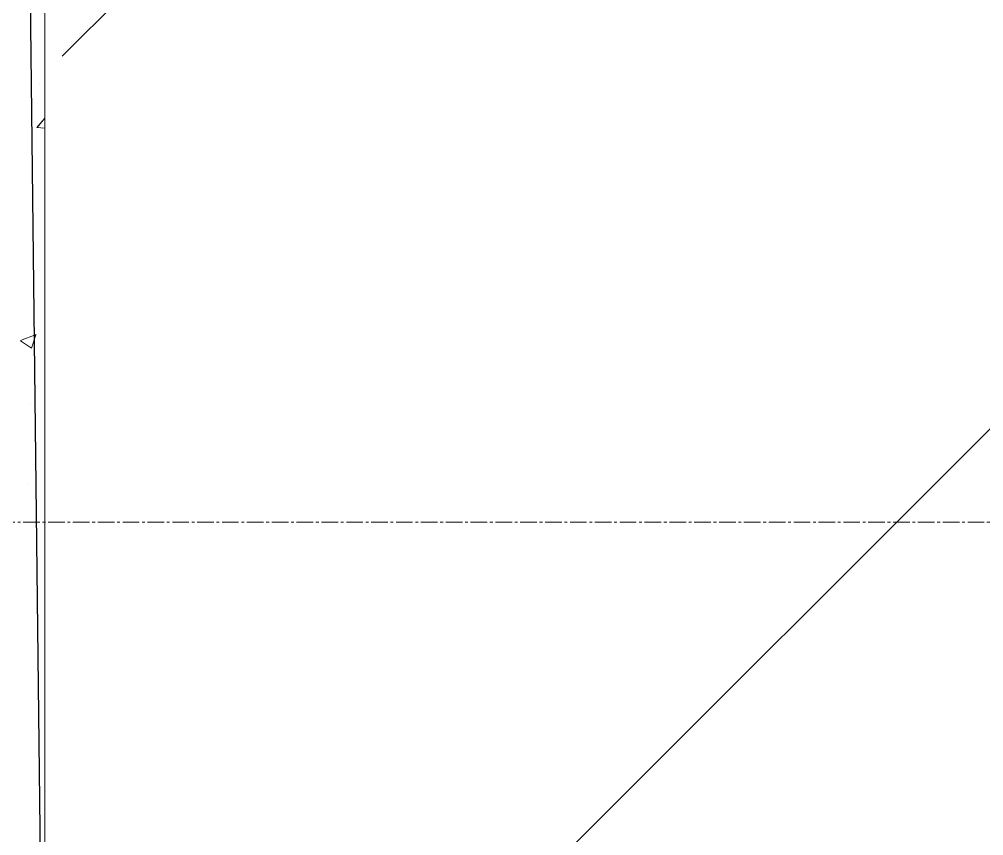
# Model space of a CAD drawing. Header units: millimetres. Extents: x 470010 to 1231400, y -134005 to 421770.
# Drawn here: x 806593 to 807702, y 147852 to 148792 of the extents above; entities that cross this region are included whole.
import ezdxf
from ezdxf.enums import TextEntityAlignment as Align

# ---------------------------------------------------------------- set-up
doc = ezdxf.new("R2010")
doc.units = ezdxf.units.MM
doc.linetypes.add('CENTER2', pattern=[28.575, 19.05, -3.175, 3.175, -3.175])
doc.layers.get('Defpoints').update_dxf_attribs({"color": 140})
doc.layers.add('АР_Стены ПЕНОблок', color=52, linetype='Continuous', lineweight=20)
doc.layers.add('АР_Штриховка', color=8, linetype='Continuous', lineweight=0)
doc.layers.add('РД_Оси_100', color=7, linetype='Continuous', lineweight=0, true_color=0x525252)
doc.styles.add('style1', font='ARIALN.TTF')

# ---------------------------------------------------------------- blocks, each defined once
blk = doc.blocks.new('СОШ_2200_АР_ОСИ_М100_28.05.24')
at = {"layer": 'РД_Оси_100', "color": 251, "linetype": 'CENTER2', "true_color": 0x636466}
blk.add_lwpolyline([(29555, 25500), (-5954.958, 25500)], dxfattribs=at)
blk = doc.blocks.new('A$C9108343f')
blk.add_lwpolyline([(160804.1, 248479.5), (162964.1, 248479.5), (162964.1, 249379.5), (167604.1, 249379.5), (167604.1, 249579.5), (186123.5, 249579.5), (186024.6, 244500.4), (148704.1, 244484.5), (148664.7, 245989.5), (140924.1, 246026), (140881.3, 249704.6), (148704.1, 249669.5), (148714.1, 259259.5)])
at = {"layer": 'АР_Стены ПЕНОблок', "color": 18, "linetype": 'Continuous', "lineweight": 20, "true_color": 0x000000}
blk.add_line((140904.1, 237679.5), (140904.1, 313879.5), dxfattribs=at)
at = {"layer": 'АР_Штриховка', "color": 18, "linetype": 'Continuous', "lineweight": 0, "true_color": 0x000000}
for p, q in [((140897.8, 249082.7), (140897.8, 249082.7)), ((140889.5, 249049.9), (140889.5, 249049.9)), ((140895, 249033.4), (140904.1, 249044.2)), ((140895, 249033.4), (140904.1, 249032.6)), ((140876, 248788.1), (140888.7, 248779.6)), ((140876.1, 248788.3), (140893.9, 248795.1)), ((140888.7, 248779.6), (140893.8, 248794.9)), ((140887.1, 248715.8), (140887.1, 248715.8)), ((140883.9, 248624), (140883.9, 248624)), ((140904.1, 248317.5), (140904.1, 248317.4))]:
    blk.add_line(p, q, dxfattribs=at)
at = {"layer": 'РД_Оси_100'}
blk.add_blockref('СОШ_2200_АР_ОСИ_М100_28.05.24', (140804.1, 223079.5), dxfattribs=at)
at = {"layer": 'Defpoints', "color": 18, "true_color": 0x000000, "style": 'style1'}
for p in [(143949.3, 316089.1), (143975, 281639.5), (143890.4, 273244.7), (143840, 264276.8), (143967.8, 254892.4), (12252, 104178.1), (12382.6, 96023.1)]:
    blk.add_attdef('АР-ПОМЕЩЕНИЕ:НАИМЕНОВАНИЕ', text='', height=100, dxfattribs=at).set_placement(p, align=Align.MIDDLE)
at = {"layer": 'Defpoints', "color": 18, "true_color": 0x000000, "style": 'style1', "flags": 8}
for p in [(143951.3, 279099.1), (143848.3, 269251.1), (143875.3, 260094.2), (144049.7, 250824.7), (163419.3, 238153.4), (155897.5, 237966), (183037.2, 237966), (143342.9, 237876.2)]:
    blk.add_attdef('АР-ПОМЕЩЕНИЕ:НАИМЕНОВАНИЕ', text='', height=100, dxfattribs=at).set_placement(p, align=Align.MIDDLE)

msp = doc.modelspace()

# ---------------------------------------------------------------- hatches: boundary and pattern name
h = msp.add_hatch()
h.set_pattern_fill('ANSI31', color=3, scale=333)
h.paths.add_polyline_path([(817822.706, 156413.251), (817822.706, 156633.251), (818712.706, 156633.251), (818712.706, 157213.251), (818712.706, 158463.251), (818712.706, 158793.251), (818142.704, 158793.251), (818142.704, 158993.251), (818142.704, 159018.251), (818142.708, 160493.251), (818142.709, 160913.252), (818142.71, 161403.25), (817492.706, 161403.25), (815492.706, 161403.25), (815152.698, 161403.25), (815152.705, 158893.25), (814432.706, 158893.25), (814432.706, 158113.25), (814432.706, 157813.251), (814432.706, 154913.25), (814432.706, 154413.251), (814432.706, 153513.25), (814432.706, 149823.25), (814432.706, 149520.89), (814422.706, 149510.89), (814422.706, 149303.25), (813222.703, 149303.25), (813222.703, 149523.25), (807026.355, 149523.251), (806792.706, 149289.602), (806792.706, 149514.108), (806642.706, 149364.108), (806642.706, 149303.251), (806642.706, 148813.25), (806638.097, 146163.251), (806642.706, 146163.251), (806642.706, 145623.251), (806792.706, 145623.251), (813222.706, 145623.251), (813222.706, 145903.251), (814423.268, 145903.251), (814423.268, 145582.591), (814422.706, 145582.028), (814422.706, 145403.251), (814422.706, 144123.251), (815822.706, 144123.251), (818721.706, 144123.251), (818722.706, 144123.251), (819622.706, 144123.251), (823122.706, 144123.251), (824322.706, 144123.251), (825522.706, 144123.251), (826422.706, 144123.251), (827422.706, 144123.251), (830322.706, 144123.251), (832443.315, 144123.251), (832443.315, 144413.251), (833322.706, 144413.251), (834245.277, 144413.251), (834222.706, 144390.68), (834222.706, 144123.251), (835122.706, 144123.251), (838022.706, 144123.251), (844022.706, 144123.251), (846922.706, 144123.251), (851466.776, 144123.251), (851472.706, 144129.18), (851472.706, 144563.251), (851762.706, 144563.251), (851762.706, 146914.25), (851762.706, 148713.251), (851472.706, 148713.251), (850377.706, 148713.251), (850377.706, 149213.251), (849177.706, 149213.251), (849177.706, 148713.251), (848277.706, 148713.251), (848277.706, 149213.251), (847077.706, 149213.251), (847077.706, 148713.251), (846177.706, 148713.251), (846177.706, 149213.251), (842877.706, 149213.251), (842877.706, 148713.251), (841977.706, 148713.251), (841977.706, 149213.251), (840777.706, 149213.251), (840777.706, 148713.251), (839877.706, 148713.251), (839877.706, 149213.251), (838677.706, 149213.251), (838677.706, 148713.251), (837777.706, 148713.251), (837777.706, 149213.251), (834477.706, 149213.251), (834477.706, 148713.251), (834222.706, 148713.251), (833322.706, 148713.251), (833322.706, 149213.251), (826722.706, 149213.251), (826722.706, 148993.251), (826872.706, 148993.251), (826872.706, 148843.251), (826664.184, 148843.251), (826522.706, 148701.772), (826522.706, 148233.25), (826524.424, 148233.25), (826524.424, 148113.25), (824942.706, 148113.251), (824822.706, 148113.251), (819922.706, 148113.251), (817822.706, 148113.251), (817822.706, 148313.251), (817822.706, 150513.251), (817822.706, 150713.251), (817822.706, 152013.251)])
h.paths.add_polyline_path([(816578.934, 147228.245), (816578.934, 146828.245), (815578.934, 146828.245), (815578.934, 147228.245)], flags=16)
h.paths.add_polyline_path([(828437.705, 148234.002), (827887.705, 148233.761), (827887.758, 148113.761), (828437.758, 148114.002)], flags=0)
h.paths.add_polyline_path([(826922.706, 149014.057), (827042.706, 149014.057), (827042.706, 148233.391), (827067.653, 148233.402), (827642.706, 148233.654), (827742.706, 148233.697), (827742.706, 149014.057), (827862.706, 149014.057), (827862.706, 148233.75), (828462.705, 148234.013), (828562.706, 148234.057), (828562.706, 149013.251), (828682.706, 149013.251), (828682.706, 148114.109), (828462.759, 148114.013), (828462.758, 148114.013), (827862.758, 148113.75), (827862.706, 148113.75), (827642.758, 148113.654), (827042.759, 148113.391), (827042.706, 148113.391), (826722.759, 148113.25), (826722.706, 148233.25), (826922.706, 148233.338)], flags=16)
h.paths.add_polyline_path([(827642.653, 148233.654), (827642.706, 148233.654), (827642.758, 148113.654), (827617.706, 148113.643), (827617.653, 148233.643)], flags=0)
h.paths.add_polyline_path([(818060.384, 156364.651), (818446.674, 156364.651), (818446.674, 156665.265), (818060.384, 156665.265)], flags=25)

# ---------------------------------------------------------------- linework, layer by layer
msp.add_lwpolyline([(826522.706, 148113.25), (828682.706, 148113.25), (828682.706, 149013.251), (833322.706, 149013.251), (833322.706, 149213.251), (851842.142, 149213.251), (851743.238, 144134.142), (814422.706, 144118.251), (814383.268, 145623.251), (806642.706, 145659.752), (806599.923, 149338.31), (814422.706, 149303.25), (814432.706, 158893.25)])
at = {"layer": 'АР_Стены ПЕНОблок', "color": 18, "linetype": 'Continuous', "lineweight": 20, "true_color": 0x000000}
msp.add_line((806622.706, 137313.251), (806622.706, 213513.251), dxfattribs=at)
at = {"layer": 'АР_Штриховка', "color": 18, "linetype": 'Continuous', "lineweight": 0, "true_color": 0x000000}
for p, q in [((806613.635, 148667.127), (806622.706, 148677.938)), ((806613.634, 148667.117), (806622.706, 148666.324)), ((806594.742, 148422.058), (806612.526, 148428.884)), ((806607.299, 148413.35), (806612.449, 148428.699)), ((806594.658, 148421.873), (806607.293, 148413.351)), ((806622.669, 147951.232), (806622.706, 147951.207))]:
    msp.add_line(p, q, dxfattribs=at)

# ---------------------------------------------------------------- block references
msp.add_blockref('A$C9108343f', (665718.612, -100366.242))
at = {"layer": 'РД_Оси_100'}
msp.add_blockref('СОШ_2200_АР_ОСИ_М100_28.05.24', (806522.706, 122713.251), dxfattribs=at)

doc.saveas('drawing.dxf')
